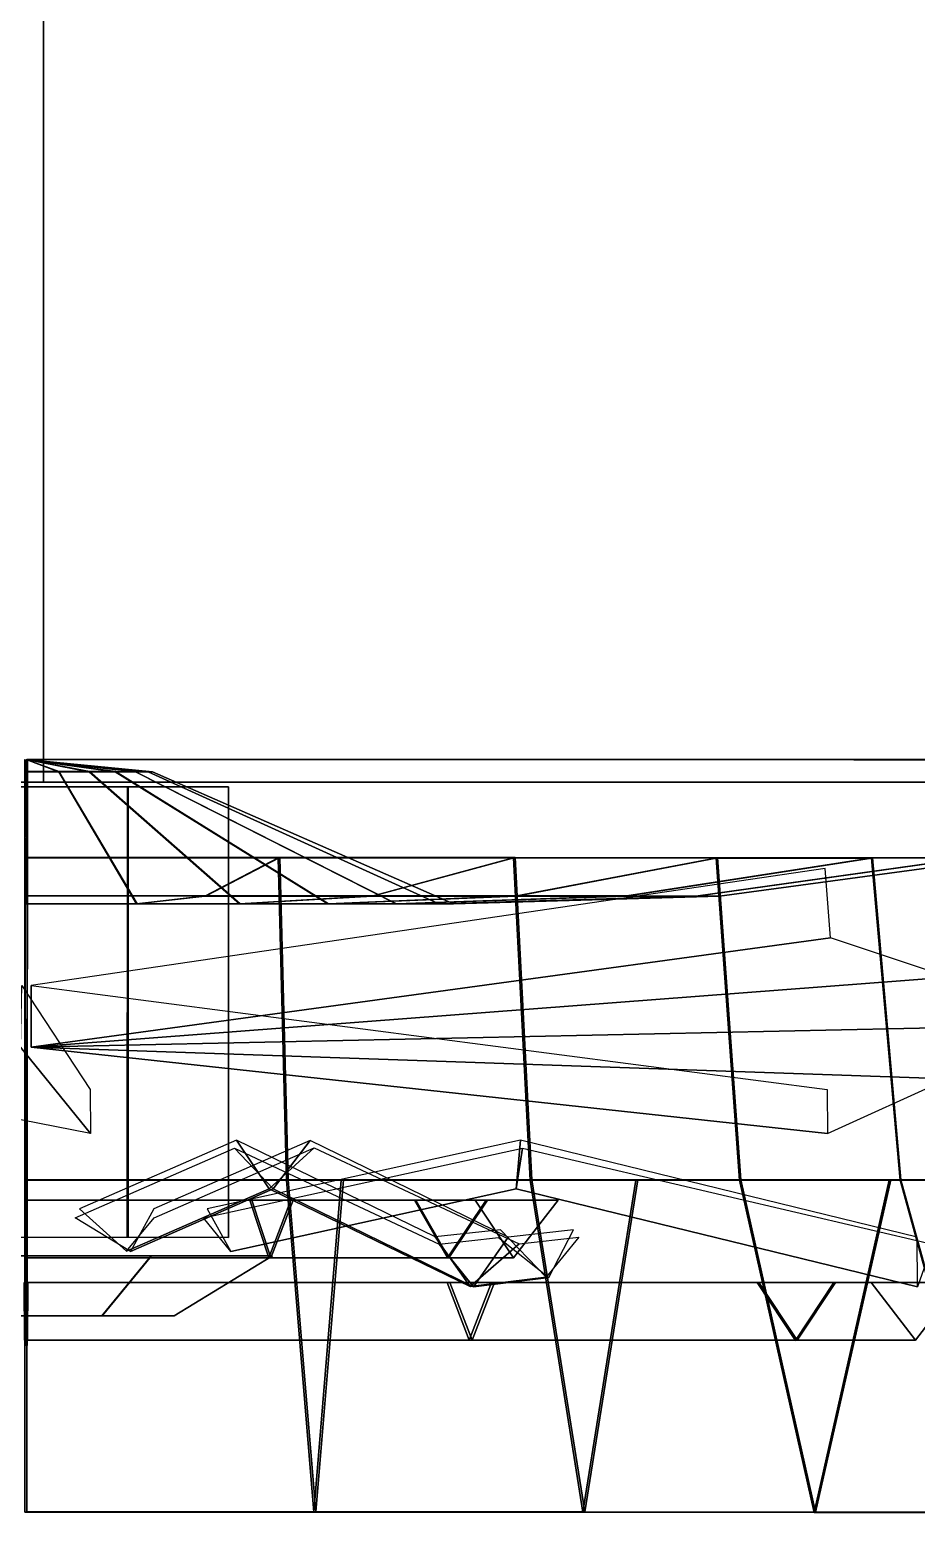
# Model space of a CAD drawing. Extents: x -9.3 to 15.5, y -7 to 5.4.
# Drawn here: x 6.05 to 6.3312, y -5.3829 to -4.9124 of the extents above; entities that cross this region are included whole.
import ezdxf

# ---------------------------------------------------------------- set-up
doc = ezdxf.new("R2010")
doc.units = 0

msp = doc.modelspace()

# ---------------------------------------------------------------- linework, layer by layer
for points in [[(6.05435, -4.62296, 5.95858), (5.40877, -4.62296, 5.95858), (5.40877, -5.15123, 5.95858), (6.05435, -5.15123, 5.95858)], [(6.05435, -4.62296, 3.56942), (6.05435, -5.15123, 3.56942), (5.40877, -5.15123, 3.56942), (5.40877, -4.62296, 3.56942)], [(6.05435, -4.62296, 5.95858), (6.05435, -5.15123, 5.95858), (6.69993, -5.15123, 5.95858), (6.69993, -4.62296, 5.95858)], [(6.05435, -4.62296, 3.56942), (6.69993, -4.62296, 3.56942), (6.69993, -5.15123, 3.56942), (6.05435, -5.15123, 3.56942)], [(6.57429, -5.1442, 4.8535), (6.4926, -5.27758, 4.93069), (6.04847, -5.27747, 4.9311), (6.04843, -5.14407, 4.85398)], [(6.57429, -5.1442, 3.80571), (6.4926, -5.27758, 3.88291), (6.04847, -5.27747, 3.88332), (6.04843, -5.14407, 3.8062)], [(6.05921, -5.14789, 5.31137), (6.04889, -5.14398, 5.35004), (6.04885, -5.14789, 5.31001)], [(6.05921, -5.14789, 4.26358), (6.04889, -5.14398, 4.30226), (6.04885, -5.14789, 4.26223)], [(6.08755, -5.14789, 5.33965), (6.04889, -5.14398, 5.35004), (6.08354, -5.14789, 5.33)], [(6.07722, -5.14788, 5.37833), (6.04889, -5.14398, 5.35004), (6.08358, -5.14789, 5.37003)], [(6.07722, -5.14788, 5.37833), (6.06894, -5.14788, 5.3847), (6.04889, -5.14398, 5.35004)], [(6.06894, -5.14788, 5.3847), (6.05929, -5.14788, 5.3887), (6.04889, -5.14398, 5.35004)], [(6.05929, -5.14788, 5.3887), (6.04893, -5.14787, 5.39008), (6.04889, -5.14398, 5.35004)], [(6.08757, -5.14789, 5.36037), (6.04889, -5.14398, 5.35004), (6.08892, -5.14789, 5.35001)], [(6.07717, -5.14789, 5.32171), (6.04889, -5.14398, 5.35004), (6.06887, -5.14789, 5.31536)], [(6.04889, -5.14398, 5.35004), (6.07717, -5.14789, 5.32171), (6.08354, -5.14789, 5.33)], [(6.04889, -5.14398, 5.35004), (6.08757, -5.14789, 5.36037), (6.08358, -5.14789, 5.37003)], [(6.04889, -5.14398, 5.35004), (6.08755, -5.14789, 5.33965), (6.08892, -5.14789, 5.35001)], [(6.04889, -5.14398, 5.35004), (6.05921, -5.14789, 5.31137), (6.06887, -5.14789, 5.31536)], [(6.08755, -5.14789, 4.29186), (6.04889, -5.14398, 4.30226), (6.08354, -5.14789, 4.28221)], [(6.07722, -5.14788, 4.33054), (6.04889, -5.14398, 4.30226), (6.08358, -5.14789, 4.32224)], [(6.07722, -5.14788, 4.33054), (6.06894, -5.14788, 4.33691), (6.04889, -5.14398, 4.30226)], [(6.06894, -5.14788, 4.33691), (6.05929, -5.14788, 4.34092), (6.04889, -5.14398, 4.30226)], [(6.05929, -5.14788, 4.34092), (6.04893, -5.14787, 4.34229), (6.04889, -5.14398, 4.30226)], [(6.08757, -5.14789, 4.31258), (6.04889, -5.14398, 4.30226), (6.08892, -5.14789, 4.30222)], [(6.07717, -5.14789, 4.27392), (6.04889, -5.14398, 4.30226), (6.06887, -5.14789, 4.26757)], [(6.04889, -5.14398, 4.30226), (6.07717, -5.14789, 4.27392), (6.08354, -5.14789, 4.28221)], [(6.04889, -5.14398, 4.30226), (6.08757, -5.14789, 4.31258), (6.08358, -5.14789, 4.32224)], [(6.04889, -5.14398, 4.30226), (6.08755, -5.14789, 4.29186), (6.08892, -5.14789, 4.30222)], [(6.04889, -5.14398, 4.30226), (6.05921, -5.14789, 4.26358), (6.06887, -5.14789, 4.26757)], [(6.57521, -5.14403, 5.84562), (6.04935, -5.14389, 5.8461), (6.04924, -5.27732, 5.76903), (6.49338, -5.27743, 5.76862)], [(6.57521, -5.14403, 4.79783), (6.04935, -5.14389, 4.79832), (6.04924, -5.27732, 4.72124), (6.49338, -5.27743, 4.72083)], [(6.05435, -5.15123, 4.764), (6.05435, -5.15123, 5.95858), (5.40877, -5.15123, 5.95858), (5.40877, -5.15123, 4.764)], [(6.05435, -5.15123, 4.764), (5.40877, -5.15123, 4.764), (5.40877, -5.15123, 3.56942), (6.05435, -5.15123, 3.56942)], [(6.08384, -5.18986, 5.2191), (6.05921, -5.14789, 5.31137), (6.04885, -5.14789, 5.31001), (6.04875, -5.18985, 5.21451)], [(6.08384, -5.18986, 4.17131), (6.05921, -5.14789, 4.26358), (6.04885, -5.14789, 4.26223), (6.04875, -5.18985, 4.16672)], [(6.08408, -5.18981, 5.48094), (6.049, -5.18981, 5.48559), (6.04893, -5.14787, 5.39008), (6.05929, -5.14788, 5.3887)], [(6.08408, -5.18982, 4.43316), (6.049, -5.18981, 4.43781), (6.04893, -5.14787, 4.34229), (6.05929, -5.14788, 4.34092)], [(6.05435, -5.15123, 4.764), (6.69993, -5.15123, 4.764), (6.69993, -5.15123, 5.95858), (6.05435, -5.15123, 5.95858)], [(6.05435, -5.15123, 4.764), (6.05435, -5.15123, 3.56942), (6.69993, -5.15123, 3.56942), (6.69993, -5.15123, 4.764)], [(6.05921, -5.14789, 5.31137), (6.08384, -5.18986, 5.2191), (6.11654, -5.18987, 5.23261), (6.06887, -5.14789, 5.31536)], [(6.05921, -5.14789, 4.26358), (6.08384, -5.18986, 4.17131), (6.11654, -5.18987, 4.18482), (6.06887, -5.14789, 4.26757)], [(6.11676, -5.18983, 5.46737), (6.08408, -5.18981, 5.48094), (6.05929, -5.14788, 5.3887), (6.06894, -5.14788, 5.3847)], [(6.11676, -5.18983, 4.41958), (6.08408, -5.18982, 4.43316), (6.05929, -5.14788, 4.34092), (6.06894, -5.14788, 4.33691)], [(6.14463, -5.18987, 5.25412), (6.07717, -5.14789, 5.32171), (6.06887, -5.14789, 5.31536), (6.11654, -5.18987, 5.23261)], [(6.14463, -5.18987, 4.20633), (6.07717, -5.14789, 4.27392), (6.06887, -5.14789, 4.26757), (6.11654, -5.18987, 4.18482)], [(6.14481, -5.18984, 5.44581), (6.11676, -5.18983, 5.46737), (6.06894, -5.14788, 5.3847), (6.07722, -5.14788, 5.37833)], [(6.14481, -5.18984, 4.39802), (6.11676, -5.18983, 4.41958), (6.06894, -5.14788, 4.33691), (6.07722, -5.14788, 4.33054)], [(6.07717, -5.14789, 5.32171), (6.14463, -5.18987, 5.25412), (6.1662, -5.18987, 5.28217), (6.08354, -5.14789, 5.33)], [(6.07717, -5.14789, 4.27392), (6.14463, -5.18987, 4.20633), (6.1662, -5.18987, 4.23439), (6.08354, -5.14789, 4.28221)], [(6.14481, -5.18984, 5.44581), (6.07722, -5.14788, 5.37833), (6.08358, -5.14789, 5.37003), (6.16632, -5.18985, 5.41771)], [(6.14481, -5.18984, 4.39802), (6.07722, -5.14788, 4.33054), (6.08358, -5.14789, 4.32224), (6.16632, -5.18985, 4.36993)], [(6.17977, -5.18987, 5.31485), (6.08755, -5.14789, 5.33965), (6.08354, -5.14789, 5.33), (6.1662, -5.18987, 5.28217)], [(6.17977, -5.18987, 4.26706), (6.08755, -5.14789, 4.29186), (6.08354, -5.14789, 4.28221), (6.1662, -5.18987, 4.23439)], [(6.08757, -5.14789, 5.36037), (6.17983, -5.18986, 5.38501), (6.16632, -5.18985, 5.41771), (6.08358, -5.14789, 5.37003)], [(6.08757, -5.14789, 4.31258), (6.17983, -5.18986, 4.33722), (6.16632, -5.18985, 4.36993), (6.08358, -5.14789, 4.32224)], [(6.08755, -5.14789, 5.33965), (6.17977, -5.18987, 5.31485), (6.18442, -5.18986, 5.34993), (6.08892, -5.14789, 5.35001)], [(6.08755, -5.14789, 4.29186), (6.17977, -5.18987, 4.26706), (6.18442, -5.18986, 4.30214), (6.08892, -5.14789, 4.30222)], [(6.17983, -5.18986, 5.38501), (6.08757, -5.14789, 5.36037), (6.08892, -5.14789, 5.35001), (6.18442, -5.18986, 5.34993)], [(6.17983, -5.18986, 4.33722), (6.08757, -5.14789, 4.31258), (6.08892, -5.14789, 4.30222), (6.18442, -5.18986, 4.30214)], [(6.08099, -5.15271, 5.2942), (6.08095, -5.29565, 5.29422), (6.01706, -5.29563, 5.29436), (6.01709, -5.1527, 5.29434)], [(6.08099, -5.15271, 4.24641), (6.08095, -5.29565, 4.24643), (6.01706, -5.29563, 4.24658), (6.01709, -5.1527, 4.24655)], [(6.01734, -5.15268, 5.405), (6.0173, -5.29561, 5.40503), (6.0812, -5.29563, 5.40489), (6.08123, -5.15269, 5.40486)], [(6.01734, -5.15268, 4.35722), (6.0173, -5.29562, 4.35724), (6.0812, -5.29563, 4.3571), (6.08123, -5.15269, 4.35707)], [(6.11306, -5.15271, 5.34946), (6.11302, -5.29565, 5.34948), (6.08095, -5.29565, 5.29422), (6.08099, -5.15271, 5.2942)], [(6.11306, -5.15271, 4.30167), (6.11302, -5.29565, 4.3017), (6.08095, -5.29565, 4.24643), (6.08099, -5.15271, 4.24641)], [(6.08123, -5.15269, 5.40486), (6.0812, -5.29563, 5.40489), (6.11302, -5.29565, 5.34948), (6.11306, -5.15271, 5.34946)], [(6.08123, -5.15269, 4.35707), (6.0812, -5.29563, 4.3571), (6.11302, -5.29565, 4.3017), (6.11306, -5.15271, 4.30167)], [(6.0486, -5.17524, 5.04029), (6.04856, -5.27745, 5.02981), (6.13146, -5.27747, 5.04064), (6.12878, -5.17526, 5.05077)], [(6.0486, -5.17524, 3.9925), (6.04856, -5.27745, 3.98202), (6.13146, -5.27747, 3.99286), (6.12878, -5.17526, 4.00298)], [(6.12878, -5.17526, 5.05077), (6.10561, -5.18735, 5.13755), (6.04868, -5.18733, 5.13011), (6.0486, -5.17524, 5.04029)], [(6.12878, -5.17526, 4.00298), (6.10561, -5.18735, 4.08976), (6.04868, -5.18733, 4.08232), (6.0486, -5.17524, 3.9925)], [(6.12933, -5.17515, 5.64918), (6.04917, -5.17513, 5.65981), (6.04908, -5.18726, 5.57), (6.106, -5.18727, 5.56245)], [(6.12933, -5.17515, 4.60139), (6.04917, -5.17513, 4.61202), (6.04908, -5.18726, 4.52221), (6.106, -5.18727, 4.51466)], [(6.13203, -5.27736, 5.65934), (6.04915, -5.27734, 5.67033), (6.04917, -5.17513, 5.65981), (6.12933, -5.17515, 5.64918)], [(6.13203, -5.27736, 4.61155), (6.04915, -5.27734, 4.62254), (6.04917, -5.17513, 4.61202), (6.12933, -5.17515, 4.60139)], [(6.10561, -5.18735, 5.13755), (6.12878, -5.17526, 5.05077), (6.20351, -5.17527, 5.08165), (6.15868, -5.18736, 5.15947)], [(6.10561, -5.18735, 4.08976), (6.12878, -5.17526, 4.00298), (6.20351, -5.17527, 4.03386), (6.15868, -5.18736, 4.11169)], [(6.20401, -5.17517, 5.61817), (6.12933, -5.17515, 5.64918), (6.106, -5.18727, 5.56245), (6.15903, -5.18729, 5.54043)], [(6.20401, -5.17517, 4.57038), (6.12933, -5.17515, 4.60139), (6.106, -5.18727, 4.51466), (6.15903, -5.18729, 4.49264)], [(6.20873, -5.27748, 5.07256), (6.20351, -5.17527, 5.08165), (6.12878, -5.17526, 5.05077), (6.13146, -5.27747, 5.04064)], [(6.20873, -5.27748, 4.02478), (6.20351, -5.17527, 4.03386), (6.12878, -5.17526, 4.00298), (6.13146, -5.27747, 3.99286)], [(6.20924, -5.27738, 5.62727), (6.13203, -5.27736, 5.65934), (6.12933, -5.17515, 5.64918), (6.20401, -5.17517, 5.61817)], [(6.20924, -5.27738, 4.57949), (6.13203, -5.27736, 4.61155), (6.12933, -5.17515, 4.60139), (6.20401, -5.17517, 4.57038)], [(6.26771, -5.17528, 5.13081), (6.20426, -5.18736, 5.19438), (6.15868, -5.18736, 5.15947), (6.20351, -5.17527, 5.08165)], [(6.26771, -5.17528, 4.08303), (6.20426, -5.18736, 4.1466), (6.15868, -5.18736, 4.11169), (6.20351, -5.17527, 4.03386)], [(6.26812, -5.1752, 5.56888), (6.20401, -5.17517, 5.61817), (6.15903, -5.18729, 5.54043), (6.20455, -5.18731, 5.50543)], [(6.26812, -5.1752, 4.52109), (6.20401, -5.17517, 4.57038), (6.15903, -5.18729, 4.49264), (6.20455, -5.18731, 4.45764)], [(6.20351, -5.17527, 5.08165), (6.20873, -5.27748, 5.07256), (6.27511, -5.27749, 5.1234), (6.26771, -5.17528, 5.13081)], [(6.20351, -5.17527, 4.03386), (6.20873, -5.27748, 4.02478), (6.27511, -5.27749, 4.07561), (6.26771, -5.17528, 4.08303)], [(6.20924, -5.27738, 5.62727), (6.20401, -5.17517, 5.61817), (6.26812, -5.1752, 5.56888), (6.27553, -5.27741, 5.57632)], [(6.20924, -5.27738, 4.57949), (6.20401, -5.17517, 4.57038), (6.26812, -5.1752, 4.52109), (6.27553, -5.27741, 4.52853)], [(6.26812, -5.1752, 5.56888), (6.20455, -5.18731, 5.50543), (6.23946, -5.18732, 5.45985), (6.31729, -5.17522, 5.50468)], [(6.26812, -5.1752, 4.52109), (6.20455, -5.18731, 4.45764), (6.23946, -5.18732, 4.41206), (6.31729, -5.17522, 4.45689)], [(6.26138, -5.18734, 5.40678), (6.34816, -5.17524, 5.42994), (6.31729, -5.17522, 5.50468), (6.23946, -5.18732, 5.45985)], [(6.26138, -5.18734, 4.35899), (6.34816, -5.17524, 4.38216), (6.31729, -5.17522, 4.45689), (6.23946, -5.18732, 4.41206)], [(6.26128, -5.18736, 5.29293), (6.34801, -5.17527, 5.2696), (6.35864, -5.17526, 5.34976), (6.26882, -5.18735, 5.34985)], [(6.26128, -5.18736, 4.24514), (6.34801, -5.17527, 4.22181), (6.35864, -5.17526, 4.30198), (6.26882, -5.18735, 4.30206)], [(6.34816, -5.17524, 5.42994), (6.26138, -5.18734, 5.40678), (6.26882, -5.18735, 5.34985), (6.35864, -5.17526, 5.34976)], [(6.34816, -5.17524, 4.38216), (6.26138, -5.18734, 4.35899), (6.26882, -5.18735, 4.30206), (6.35864, -5.17526, 4.30198)], [(6.31729, -5.17522, 5.50468), (6.32636, -5.27743, 5.50994), (6.27553, -5.27741, 5.57632), (6.26812, -5.1752, 5.56888)], [(6.31729, -5.17522, 4.45689), (6.32636, -5.27743, 4.46215), (6.27553, -5.27741, 4.52853), (6.26812, -5.1752, 4.52109)], [(6.32636, -5.27743, 5.50994), (6.31729, -5.17522, 5.50468), (6.34816, -5.17524, 5.42994), (6.35828, -5.27746, 5.43267)], [(6.32636, -5.27743, 4.46215), (6.31729, -5.17522, 4.45689), (6.34816, -5.17524, 4.38216), (6.35828, -5.27746, 4.38488)], [(6.05052, -5.23535, 5.3521), (6.30396, -5.20061, 5.49888), (6.30235, -5.17865, 5.49752), (6.05048, -5.21571, 5.35168)], [(6.05052, -5.23535, 4.30431), (6.30396, -5.20061, 4.45109), (6.30235, -5.17865, 4.44973), (6.05048, -5.21571, 4.3039)], [(6.20426, -5.18736, 5.19438), (6.26771, -5.17528, 5.13081), (6.317, -5.17528, 5.19492), (6.23925, -5.18736, 5.2399)], [(6.20426, -5.18736, 4.1466), (6.26771, -5.17528, 4.08303), (6.317, -5.17528, 4.14713), (6.23925, -5.18736, 4.19212)], [(6.34801, -5.17527, 5.2696), (6.26128, -5.18736, 5.29293), (6.23925, -5.18736, 5.2399), (6.317, -5.17528, 5.19492)], [(6.34801, -5.17527, 4.22181), (6.26128, -5.18736, 4.24514), (6.23925, -5.18736, 4.19212), (6.317, -5.17528, 4.14713)], [(6.32606, -5.27749, 5.18968), (6.317, -5.17528, 5.19492), (6.26771, -5.17528, 5.13081), (6.27511, -5.27749, 5.1234)], [(6.32606, -5.27749, 4.14189), (6.317, -5.17528, 4.14713), (6.26771, -5.17528, 4.08303), (6.27511, -5.27749, 4.07561)], [(6.317, -5.17528, 5.19492), (6.32606, -5.27749, 5.18968), (6.35813, -5.27749, 5.26689), (6.34801, -5.17527, 5.2696)], [(6.317, -5.17528, 4.14713), (6.32606, -5.27749, 4.14189), (6.35813, -5.27749, 4.2191), (6.34801, -5.17527, 4.22181)], [(6.10561, -5.18735, 5.13755), (6.08384, -5.18986, 5.2191), (6.04875, -5.18985, 5.21451), (6.04868, -5.18733, 5.13011)], [(6.10561, -5.18735, 4.08976), (6.08384, -5.18986, 4.17131), (6.04875, -5.18985, 4.16672), (6.04868, -5.18733, 4.08232)], [(6.106, -5.18727, 5.56245), (6.04908, -5.18726, 5.57), (6.049, -5.18981, 5.48559), (6.08408, -5.18981, 5.48094)], [(6.106, -5.18727, 4.51466), (6.04908, -5.18726, 4.52221), (6.049, -5.18981, 4.43781), (6.08408, -5.18982, 4.43316)], [(6.08384, -5.18986, 5.2191), (6.10561, -5.18735, 5.13755), (6.15868, -5.18736, 5.15947), (6.11654, -5.18987, 5.23261)], [(6.08384, -5.18986, 4.17131), (6.10561, -5.18735, 4.08976), (6.15868, -5.18736, 4.11169), (6.11654, -5.18987, 4.18482)], [(6.15903, -5.18729, 5.54043), (6.106, -5.18727, 5.56245), (6.08408, -5.18981, 5.48094), (6.11676, -5.18983, 5.46737)], [(6.15903, -5.18729, 4.49264), (6.106, -5.18727, 4.51466), (6.08408, -5.18982, 4.43316), (6.11676, -5.18983, 4.41958)], [(6.20426, -5.18736, 5.19438), (6.14463, -5.18987, 5.25412), (6.11654, -5.18987, 5.23261), (6.15868, -5.18736, 5.15947)], [(6.20426, -5.18736, 4.1466), (6.14463, -5.18987, 4.20633), (6.11654, -5.18987, 4.18482), (6.15868, -5.18736, 4.11169)], [(6.20455, -5.18731, 5.50543), (6.15903, -5.18729, 5.54043), (6.11676, -5.18983, 5.46737), (6.14481, -5.18984, 5.44581)], [(6.20455, -5.18731, 4.45764), (6.15903, -5.18729, 4.49264), (6.11676, -5.18983, 4.41958), (6.14481, -5.18984, 4.39802)], [(6.14463, -5.18987, 5.25412), (6.20426, -5.18736, 5.19438), (6.23925, -5.18736, 5.2399), (6.1662, -5.18987, 5.28217)], [(6.14463, -5.18987, 4.20633), (6.20426, -5.18736, 4.1466), (6.23925, -5.18736, 4.19212), (6.1662, -5.18987, 4.23439)], [(6.20455, -5.18731, 5.50543), (6.14481, -5.18984, 5.44581), (6.16632, -5.18985, 5.41771), (6.23946, -5.18732, 5.45985)], [(6.20455, -5.18731, 4.45764), (6.14481, -5.18984, 4.39802), (6.16632, -5.18985, 4.36993), (6.23946, -5.18732, 4.41206)], [(6.26128, -5.18736, 5.29293), (6.17977, -5.18987, 5.31485), (6.1662, -5.18987, 5.28217), (6.23925, -5.18736, 5.2399)], [(6.26128, -5.18736, 4.24514), (6.17977, -5.18987, 4.26706), (6.1662, -5.18987, 4.23439), (6.23925, -5.18736, 4.19212)], [(6.17983, -5.18986, 5.38501), (6.26138, -5.18734, 5.40678), (6.23946, -5.18732, 5.45985), (6.16632, -5.18985, 5.41771)], [(6.17983, -5.18986, 4.33722), (6.26138, -5.18734, 4.35899), (6.23946, -5.18732, 4.41206), (6.16632, -5.18985, 4.36993)], [(6.17977, -5.18987, 5.31485), (6.26128, -5.18736, 5.29293), (6.26882, -5.18735, 5.34985), (6.18442, -5.18986, 5.34993)], [(6.17977, -5.18987, 4.26706), (6.26128, -5.18736, 4.24514), (6.26882, -5.18735, 4.30206), (6.18442, -5.18986, 4.30214)], [(6.26138, -5.18734, 5.40678), (6.17983, -5.18986, 5.38501), (6.18442, -5.18986, 5.34993), (6.26882, -5.18735, 5.34985)], [(6.26138, -5.18734, 4.35899), (6.17983, -5.18986, 4.33722), (6.18442, -5.18986, 4.30214), (6.26882, -5.18735, 4.30206)], [(6.30396, -5.20061, 5.49888), (6.05052, -5.23535, 5.3521), (6.34144, -5.21305, 5.42044)], [(6.30396, -5.20061, 4.45109), (6.05052, -5.23535, 4.30431), (6.34144, -5.21305, 4.37265)], [(6.0693, -5.2627, 5.65618), (6.04714, -5.23535, 5.35174), (6.04752, -5.21571, 5.35192), (6.06924, -5.24876, 5.65598)], [(6.0693, -5.2627, 4.60839), (6.04714, -5.23535, 4.30395), (6.04752, -5.21571, 4.30413), (6.06924, -5.24876, 4.6082)], [(6.30309, -5.2627, 5.18069), (6.05052, -5.23535, 5.3521), (6.05048, -5.21571, 5.35168), (6.30295, -5.24876, 5.18084)], [(6.30309, -5.2627, 4.1329), (6.05052, -5.23535, 4.30431), (6.05048, -5.21571, 4.3039), (6.30295, -5.24876, 4.13306)], [(6.05052, -5.23535, 5.3521), (6.34705, -5.22891, 5.34125), (6.34144, -5.21305, 5.42044)], [(6.05052, -5.23535, 4.30431), (6.34705, -5.22892, 4.29346), (6.34144, -5.21305, 4.37265)], [(6.34705, -5.22891, 5.34125), (6.05052, -5.23535, 5.3521), (6.34127, -5.24535, 5.26088)], [(6.34705, -5.22892, 4.29346), (6.05052, -5.23535, 4.30431), (6.34127, -5.24535, 4.21309)], [(6.04714, -5.23535, 5.35174), (6.0693, -5.2627, 5.65618), (5.98077, -5.24535, 5.64915)], [(6.04714, -5.23535, 4.30395), (6.0693, -5.2627, 4.60839), (5.98077, -5.24535, 4.60136)], [(6.05052, -5.23535, 5.3521), (6.30309, -5.2627, 5.18069), (6.34127, -5.24535, 5.26088)], [(6.05052, -5.23535, 4.30431), (6.30309, -5.2627, 4.1329), (6.34127, -5.24535, 4.21309)], [(6.06449, -5.2895, 5.29505), (6.115, -5.26733, 5.20739), (6.12722, -5.28025, 5.2167), (6.08203, -5.30009, 5.29514)], [(6.06449, -5.2895, 4.24726), (6.115, -5.26733, 4.1596), (6.12722, -5.28025, 4.16892), (6.08203, -5.30009, 4.24736)], [(6.08068, -5.30007, 5.40758), (6.12601, -5.28021, 5.48593), (6.11561, -5.26481, 5.49348), (6.06586, -5.28661, 5.40751)], [(6.08068, -5.30007, 4.3598), (6.12601, -5.28021, 4.43814), (6.11561, -5.26481, 4.44569), (6.06586, -5.28661, 4.35972)], [(6.08953, -5.28949, 5.39243), (6.1402, -5.26729, 5.48), (6.12601, -5.28021, 5.48593), (6.08068, -5.30007, 5.40758)], [(6.08953, -5.28949, 4.34465), (6.1402, -5.26729, 4.43221), (6.12601, -5.28021, 4.43814), (6.08068, -5.30007, 4.3598)], [(6.08203, -5.30009, 5.29514), (6.12722, -5.28025, 5.2167), (6.13897, -5.26487, 5.22194), (6.08938, -5.28663, 5.30801)], [(6.08203, -5.30009, 4.24736), (6.12722, -5.28025, 4.16892), (6.13897, -5.26487, 4.17416), (6.08938, -5.28663, 4.26023)], [(6.10512, -5.28951, 5.33651), (6.2063, -5.26733, 5.33642), (6.20434, -5.28025, 5.35167), (6.11381, -5.30009, 5.35175)], [(6.10512, -5.28951, 4.28873), (6.2063, -5.26733, 4.28863), (6.20434, -5.28025, 4.30388), (6.11381, -5.30009, 4.30397)], [(6.11381, -5.30009, 5.35175), (6.20434, -5.28025, 5.35167), (6.20567, -5.26486, 5.36446), (6.10634, -5.28662, 5.36455)], [(6.11381, -5.30009, 4.30397), (6.20434, -5.28025, 4.30388), (6.20567, -5.26486, 4.31667), (6.10634, -5.28662, 4.31676)], [(6.115, -5.26733, 5.20739), (6.1799, -5.29781, 5.09472), (6.19073, -5.31136, 5.10645), (6.12722, -5.28025, 5.2167)], [(6.115, -5.26733, 4.1596), (6.1799, -5.29781, 4.04693), (6.19073, -5.31136, 4.05867), (6.12722, -5.28025, 4.16892)], [(6.12601, -5.28021, 5.48593), (6.18973, -5.31127, 5.59607), (6.17862, -5.29548, 5.60241), (6.11561, -5.26481, 5.49348)], [(6.12601, -5.28021, 4.43814), (6.18973, -5.31127, 4.54829), (6.17862, -5.29548, 4.55462), (6.11561, -5.26481, 4.44569)], [(6.1402, -5.26729, 5.48), (6.20531, -5.29772, 5.59255), (6.18973, -5.31127, 5.59607), (6.12601, -5.28021, 5.48593)], [(6.1402, -5.26729, 4.43221), (6.20531, -5.29772, 4.54477), (6.18973, -5.31127, 4.54829), (6.12601, -5.28021, 4.43814)], [(6.12722, -5.28025, 5.2167), (6.19073, -5.31136, 5.10645), (6.20178, -5.29557, 5.11291), (6.13897, -5.26487, 5.22194)], [(6.12722, -5.28025, 4.16892), (6.19073, -5.31136, 4.05867), (6.20178, -5.29557, 4.06512), (6.13897, -5.26487, 4.17416)], [(6.20434, -5.28025, 5.35167), (6.33157, -5.31135, 5.35155), (6.33151, -5.29556, 5.36434), (6.20567, -5.26486, 5.36446)], [(6.20434, -5.28025, 4.30388), (6.33157, -5.31135, 4.30377), (6.33151, -5.29556, 4.31656), (6.20567, -5.26486, 4.31667)], [(6.2063, -5.26733, 5.33642), (6.33632, -5.2978, 5.3363), (6.33157, -5.31135, 5.35155), (6.20434, -5.28025, 5.35167)], [(6.2063, -5.26733, 4.28863), (6.33632, -5.2978, 4.28851), (6.33157, -5.31135, 4.30377), (6.20434, -5.28025, 4.30388)], [(6.0485, -5.27746, 4.96257), (6.04847, -5.27747, 4.9311), (6.1488, -5.27749, 4.97568)], [(6.0485, -5.27746, 3.91478), (6.04847, -5.27747, 3.88332), (6.1488, -5.27749, 3.92789)], [(6.04847, -5.27747, 4.9311), (6.4926, -5.27758, 4.93069), (6.1488, -5.27749, 4.97568)], [(6.04847, -5.27747, 3.88332), (6.4926, -5.27758, 3.88291), (6.1488, -5.27749, 3.92789)], [(6.04856, -5.27745, 5.02981), (6.0485, -5.38287, 4.99621), (6.1401, -5.38289, 5.00818), (6.13146, -5.27747, 5.04064)], [(6.04856, -5.27745, 3.98202), (6.0485, -5.38287, 3.94842), (6.1401, -5.38289, 3.96039), (6.13146, -5.27747, 3.99286)], [(6.1401, -5.38289, 5.00818), (6.0485, -5.38287, 4.99621), (6.0485, -5.27746, 4.96257), (6.1488, -5.27749, 4.97568)], [(6.1401, -5.38289, 3.96039), (6.0485, -5.38287, 3.94842), (6.0485, -5.27746, 3.91478), (6.1488, -5.27749, 3.92789)], [(6.14074, -5.38277, 5.69182), (6.04916, -5.38274, 5.70397), (6.04915, -5.27734, 5.67033), (6.13203, -5.27736, 5.65934)], [(6.14074, -5.38277, 4.64404), (6.04916, -5.38274, 4.65618), (6.04915, -5.27734, 4.62254), (6.13203, -5.27736, 4.61155)], [(6.1495, -5.27735, 5.72427), (6.04922, -5.27732, 5.73757), (6.04916, -5.38274, 5.70397), (6.14074, -5.38277, 5.69182)], [(6.1495, -5.27735, 4.67648), (6.04922, -5.27732, 4.68978), (6.04916, -5.38274, 4.65618), (6.14074, -5.38277, 4.64404)], [(6.04924, -5.27732, 5.76903), (6.04922, -5.27732, 5.73757), (6.1495, -5.27735, 5.72427)], [(6.04924, -5.27732, 4.72124), (6.04922, -5.27732, 4.68978), (6.1495, -5.27735, 4.67648)], [(6.49338, -5.27743, 5.76862), (6.04924, -5.27732, 5.76903), (6.1495, -5.27735, 5.72427)], [(6.49338, -5.27743, 4.72083), (6.04924, -5.27732, 4.72124), (6.1495, -5.27735, 4.67648)], [(6.22549, -5.3829, 5.04345), (6.20873, -5.27748, 5.07256), (6.13146, -5.27747, 5.04064), (6.1401, -5.38289, 5.00818)], [(6.22549, -5.3829, 3.99567), (6.20873, -5.27748, 4.02478), (6.13146, -5.27747, 3.99286), (6.1401, -5.38289, 3.96039)], [(6.14074, -5.38277, 5.69182), (6.13203, -5.27736, 5.65934), (6.20924, -5.27738, 5.62727), (6.22606, -5.38279, 5.65639)], [(6.14074, -5.38277, 4.64404), (6.13203, -5.27736, 4.61155), (6.20924, -5.27738, 4.57949), (6.22606, -5.38279, 4.60861)], [(6.2423, -5.2775, 5.0143), (6.22549, -5.3829, 5.04345), (6.1401, -5.38289, 5.00818), (6.1488, -5.27749, 4.97568)], [(6.2423, -5.2775, 3.96652), (6.22549, -5.3829, 3.99567), (6.1401, -5.38289, 3.96039), (6.1488, -5.27749, 3.92789)], [(6.1495, -5.27735, 5.72427), (6.14074, -5.38277, 5.69182), (6.22606, -5.38279, 5.65639), (6.24292, -5.27738, 5.68547)], [(6.1495, -5.27735, 4.67648), (6.14074, -5.38277, 4.64404), (6.22606, -5.38279, 4.60861), (6.24292, -5.27738, 4.63769)], [(6.4926, -5.27758, 4.93069), (6.2423, -5.2775, 5.0143), (6.1488, -5.27749, 4.97568)], [(6.4926, -5.27758, 3.88291), (6.2423, -5.2775, 3.96652), (6.1488, -5.27749, 3.92789)], [(6.24292, -5.27738, 5.68547), (6.49338, -5.27743, 5.76862), (6.1495, -5.27735, 5.72427)], [(6.24292, -5.27738, 4.63769), (6.49338, -5.27743, 4.72083), (6.1495, -5.27735, 4.67648)], [(6.20873, -5.27748, 5.07256), (6.22549, -5.3829, 5.04345), (6.29883, -5.38291, 5.09962), (6.27511, -5.27749, 5.1234)], [(6.20873, -5.27748, 4.02478), (6.22549, -5.3829, 3.99567), (6.29883, -5.38291, 4.05184), (6.27511, -5.27749, 4.07561)], [(6.22606, -5.38279, 5.65639), (6.20924, -5.27738, 5.62727), (6.27553, -5.27741, 5.57632), (6.29929, -5.38282, 5.60009)], [(6.22606, -5.38279, 4.60861), (6.20924, -5.27738, 4.57949), (6.27553, -5.27741, 4.52853), (6.29929, -5.38282, 4.5523)], [(6.29883, -5.38291, 5.09962), (6.22549, -5.3829, 5.04345), (6.2423, -5.2775, 5.0143), (6.32261, -5.27751, 5.07581)], [(6.29883, -5.38291, 4.05184), (6.22549, -5.3829, 3.99567), (6.2423, -5.2775, 3.96652), (6.32261, -5.27751, 4.02802)], [(6.24292, -5.27738, 5.68547), (6.22606, -5.38279, 5.65639), (6.29929, -5.38282, 5.60009), (6.32312, -5.27741, 5.62382)], [(6.24292, -5.27738, 4.63769), (6.22606, -5.38279, 4.60861), (6.29929, -5.38282, 4.5523), (6.32312, -5.27741, 4.57603)], [(6.2423, -5.2775, 5.0143), (6.4926, -5.27758, 4.93069), (6.32261, -5.27751, 5.07581)], [(6.2423, -5.2775, 3.96652), (6.4926, -5.27758, 3.88291), (6.32261, -5.27751, 4.02802)], [(6.49338, -5.27743, 5.76862), (6.24292, -5.27738, 5.68547), (6.32312, -5.27741, 5.62382)], [(6.49338, -5.27743, 4.72083), (6.24292, -5.27738, 4.63769), (6.32312, -5.27741, 4.57603)], [(6.35514, -5.38291, 5.17286), (6.32606, -5.27749, 5.18968), (6.27511, -5.27749, 5.1234), (6.29883, -5.38291, 5.09962)], [(6.35514, -5.38291, 4.12508), (6.32606, -5.27749, 4.14189), (6.27511, -5.27749, 4.07561), (6.29883, -5.38291, 4.05184)], [(6.32636, -5.27743, 5.50994), (6.35546, -5.38285, 5.52674), (6.29929, -5.38282, 5.60009), (6.27553, -5.27741, 5.57632)], [(6.32636, -5.27743, 4.46215), (6.35546, -5.38285, 4.47896), (6.29929, -5.38282, 4.5523), (6.27553, -5.27741, 4.52853)], [(6.35514, -5.38291, 5.17286), (6.29883, -5.38291, 5.09962), (6.32261, -5.27751, 5.07581), (6.38426, -5.27751, 5.15601)], [(6.35514, -5.38291, 4.12508), (6.29883, -5.38291, 4.05184), (6.32261, -5.27751, 4.02802), (6.38426, -5.27751, 4.10822)], [(6.29929, -5.38282, 5.60009), (6.35546, -5.38285, 5.52674), (6.38462, -5.27744, 5.54351), (6.32312, -5.27741, 5.62382)], [(6.29929, -5.38282, 4.5523), (6.35546, -5.38285, 4.47896), (6.38462, -5.27744, 4.49572), (6.32312, -5.27741, 4.57603)], [(6.4926, -5.27758, 4.93069), (6.38426, -5.27751, 5.15601), (6.32261, -5.27751, 5.07581)], [(6.4926, -5.27758, 3.88291), (6.38426, -5.27751, 4.10822), (6.32261, -5.27751, 4.02802)], [(6.38462, -5.27744, 5.54351), (6.49338, -5.27743, 5.76862), (6.32312, -5.27741, 5.62382)], [(6.38462, -5.27744, 4.49572), (6.49338, -5.27743, 4.72083), (6.32312, -5.27741, 4.57603)], [(6.32606, -5.27749, 5.18968), (6.35514, -5.38291, 5.17286), (6.39057, -5.38291, 5.25818), (6.35813, -5.27749, 5.26689)], [(6.32606, -5.27749, 4.14189), (6.35514, -5.38291, 4.12508), (6.39057, -5.38291, 4.21039), (6.35813, -5.27749, 4.2191)], [(6.35546, -5.38285, 5.52674), (6.32636, -5.27743, 5.50994), (6.35828, -5.27746, 5.43267), (6.39074, -5.38287, 5.44136)], [(6.35546, -5.38285, 4.47896), (6.32636, -5.27743, 4.46215), (6.35828, -5.27746, 4.38488), (6.39074, -5.38287, 4.39357)], [(6.13289, -5.28382, 5.49648), (6.04842, -5.2838, 5.51888), (6.04846, -5.30212, 5.5047), (6.12582, -5.30214, 5.48418)], [(6.13289, -5.28382, 4.44869), (6.04842, -5.2838, 4.47109), (6.04846, -5.30212, 4.45691), (6.12582, -5.30214, 4.43639)], [(6.12582, -5.30214, 5.48418), (6.04846, -5.30212, 5.5047), (6.04849, -5.2838, 5.49256), (6.11979, -5.28382, 5.47365)], [(6.12582, -5.30214, 4.43639), (6.04846, -5.30212, 4.45691), (6.04849, -5.2838, 4.44478), (6.11979, -5.28382, 4.42587)], [(6.12651, -5.30219, 5.21636), (6.12042, -5.28387, 5.22685), (6.04922, -5.28385, 5.20757), (6.04924, -5.30217, 5.19544)], [(6.12651, -5.30219, 4.16857), (6.12042, -5.28387, 4.17906), (6.04922, -5.28385, 4.15979), (6.04924, -5.30217, 4.14766)], [(6.13363, -5.28387, 5.20409), (6.12651, -5.30219, 5.21636), (6.04924, -5.30217, 5.19544), (6.04929, -5.28386, 5.18126)], [(6.13363, -5.28388, 4.1563), (6.12651, -5.30219, 4.16857), (6.04924, -5.30217, 4.14766), (6.04929, -5.28386, 4.13347)], [(6.12582, -5.30214, 5.48418), (6.11979, -5.28382, 5.47365), (6.17208, -5.28385, 5.42163), (6.18256, -5.30216, 5.42773)], [(6.12582, -5.30214, 4.43639), (6.11979, -5.28382, 4.42587), (6.17208, -5.28385, 4.37384), (6.18256, -5.30217, 4.37994)], [(6.18296, -5.30219, 5.2731), (6.17244, -5.28387, 5.27914), (6.12042, -5.28387, 5.22685), (6.12651, -5.30219, 5.21636)], [(6.18296, -5.30219, 4.22531), (6.17244, -5.28387, 4.23135), (6.12042, -5.28387, 4.17906), (6.12651, -5.30219, 4.16857)], [(6.13289, -5.28382, 5.49648), (6.12582, -5.30214, 5.48418), (6.18256, -5.30216, 5.42773), (6.19484, -5.28385, 5.43485)], [(6.13289, -5.28382, 4.44869), (6.12582, -5.30214, 4.43639), (6.18256, -5.30217, 4.37994), (6.19484, -5.28385, 4.38706)], [(6.19527, -5.28388, 5.26603), (6.18296, -5.30219, 5.2731), (6.12651, -5.30219, 5.21636), (6.13363, -5.28387, 5.20409)], [(6.19527, -5.28388, 4.21825), (6.18296, -5.30219, 4.22531), (6.12651, -5.30219, 4.16857), (6.13363, -5.28388, 4.1563)], [(6.18256, -5.30216, 5.42773), (6.17208, -5.28385, 5.42163), (6.19135, -5.28386, 5.35043), (6.20348, -5.30218, 5.35047)], [(6.18256, -5.30217, 4.37994), (6.17208, -5.28385, 4.37384), (6.19135, -5.28386, 4.30264), (6.20348, -5.30218, 4.30268)], [(6.20348, -5.30218, 5.35047), (6.19135, -5.28386, 5.35043), (6.17244, -5.28387, 5.27914), (6.18296, -5.30219, 5.2731)], [(6.20348, -5.30218, 4.30268), (6.19135, -5.28386, 4.30264), (6.17244, -5.28387, 4.23135), (6.18296, -5.30219, 4.22531)], [(6.19484, -5.28385, 5.43485), (6.18256, -5.30216, 5.42773), (6.20348, -5.30218, 5.35047), (6.21767, -5.28387, 5.3505)], [(6.19484, -5.28385, 4.38706), (6.18256, -5.30217, 4.37994), (6.20348, -5.30218, 4.30268), (6.21767, -5.28387, 4.30271)], [(6.21767, -5.28387, 5.3505), (6.20348, -5.30218, 5.35047), (6.18296, -5.30219, 5.2731), (6.19527, -5.28388, 5.26603)], [(6.21767, -5.28387, 4.30271), (6.20348, -5.30218, 4.30268), (6.18296, -5.30219, 4.22531), (6.19527, -5.28388, 4.21825)], [(6.18973, -5.31127, 5.59607), (6.21379, -5.30832, 5.63765), (6.19935, -5.29322, 5.63824), (6.17862, -5.29548, 5.60241)], [(6.18973, -5.31127, 4.54829), (6.21379, -5.30832, 4.58986), (6.19935, -5.29322, 4.59045), (6.17862, -5.29548, 4.55462)], [(6.1799, -5.29781, 5.09472), (6.19867, -5.29572, 5.06214), (6.21471, -5.30842, 5.06484), (6.19073, -5.31136, 5.10645)], [(6.1799, -5.29781, 4.04693), (6.19867, -5.29572, 4.01435), (6.21471, -5.30842, 4.01705), (6.19073, -5.31136, 4.05867)], [(6.20531, -5.29772, 5.59255), (6.22414, -5.29563, 5.6251), (6.21379, -5.30832, 5.63765), (6.18973, -5.31127, 5.59607)], [(6.20531, -5.29772, 4.54477), (6.22414, -5.29563, 4.57731), (6.21379, -5.30832, 4.58986), (6.18973, -5.31127, 4.54829)], [(6.19073, -5.31136, 5.10645), (6.21471, -5.30842, 5.06484), (6.22245, -5.29332, 5.07704), (6.20178, -5.29557, 5.11291)], [(6.19073, -5.31136, 4.05867), (6.21471, -5.30842, 4.01705), (6.22245, -5.29332, 4.02925), (6.20178, -5.29557, 4.06512)], [(6.0116, -5.30148, 5.28521), (6.0885, -5.30148, 5.28515), (6.07293, -5.32056, 5.31217), (6.02721, -5.32056, 5.3122)], [(6.0116, -5.30148, 4.23742), (6.0885, -5.30148, 4.23737), (6.07293, -5.32056, 4.26438), (6.02721, -5.32056, 4.26442)], [(6.0886, -5.30148, 5.41835), (6.0117, -5.30148, 5.41841), (6.02727, -5.32056, 5.39139), (6.07299, -5.32056, 5.39136)], [(6.0886, -5.30148, 4.37057), (6.0117, -5.30148, 4.37062), (6.02727, -5.32056, 4.3436), (6.07299, -5.32056, 4.34357)], [(6.0885, -5.30148, 5.28515), (6.127, -5.30148, 5.35173), (6.09582, -5.32056, 5.35175), (6.07293, -5.32056, 5.31217)], [(6.0885, -5.30148, 4.23737), (6.127, -5.30148, 4.30394), (6.09582, -5.32056, 4.30396), (6.07293, -5.32056, 4.26438)], [(6.127, -5.30148, 5.35173), (6.0886, -5.30148, 5.41835), (6.07299, -5.32056, 5.39136), (6.09582, -5.32056, 5.35175)], [(6.127, -5.30148, 4.30394), (6.0886, -5.30148, 4.37057), (6.07299, -5.32056, 4.34357), (6.09582, -5.32056, 4.30396)], [(6.19647, -5.31002, 5.09329), (6.18945, -5.32833, 5.10549), (6.04832, -5.3283, 5.06796), (6.0483, -5.30999, 5.05389)], [(6.19647, -5.31002, 4.04551), (6.18945, -5.32833, 4.05771), (6.04832, -5.3283, 4.02017), (6.0483, -5.30999, 4.0061)], [(6.18945, -5.32833, 5.10549), (6.18244, -5.31001, 5.11769), (6.04835, -5.30998, 5.08202), (6.04832, -5.3283, 5.06796)], [(6.18945, -5.32833, 4.05771), (6.18244, -5.31001, 4.0699), (6.04835, -5.30998, 4.03424), (6.04832, -5.3283, 4.02017)], [(6.19035, -5.32824, 5.59414), (6.04937, -5.3282, 5.63219), (6.04934, -5.30989, 5.61812), (6.1833, -5.30993, 5.58196)], [(6.19035, -5.32824, 4.54635), (6.04937, -5.3282, 4.58441), (6.04934, -5.30989, 4.57034), (6.1833, -5.30993, 4.53418)], [(6.19742, -5.30993, 5.60631), (6.0494, -5.30988, 5.64626), (6.04937, -5.3282, 5.63219), (6.19035, -5.32824, 5.59414)], [(6.19742, -5.30993, 4.55852), (6.0494, -5.30988, 4.59847), (6.04937, -5.3282, 4.58441), (6.19035, -5.32824, 4.54635)], [(6.2929, -5.32834, 5.20857), (6.28074, -5.31002, 5.21562), (6.18244, -5.31001, 5.11769), (6.18945, -5.32833, 5.10549)], [(6.2929, -5.32834, 4.16078), (6.28074, -5.31002, 4.16783), (6.18244, -5.31001, 4.0699), (6.18945, -5.32833, 4.05771)], [(6.19035, -5.32824, 5.59414), (6.1833, -5.30993, 5.58196), (6.28123, -5.30997, 5.48367), (6.29343, -5.32829, 5.49068)], [(6.19035, -5.32824, 4.54635), (6.1833, -5.30993, 4.53418), (6.28123, -5.30997, 4.43588), (6.29343, -5.32829, 4.4429)], [(6.30508, -5.31003, 5.20151), (6.2929, -5.32834, 5.20857), (6.18945, -5.32833, 5.10549), (6.19647, -5.31002, 5.09329)], [(6.30508, -5.31003, 4.15372), (6.2929, -5.32834, 4.16078), (6.18945, -5.32833, 4.05771), (6.19647, -5.31002, 4.04551)], [(6.19742, -5.30993, 5.60631), (6.19035, -5.32824, 5.59414), (6.29343, -5.32829, 5.49068), (6.30563, -5.30997, 5.49769)], [(6.19742, -5.30993, 4.55852), (6.19035, -5.32824, 4.54635), (6.29343, -5.32829, 4.4429), (6.30563, -5.30997, 4.44991)], [(6.33096, -5.32832, 5.34956), (6.3169, -5.31, 5.34958), (6.28074, -5.31002, 5.21562), (6.2929, -5.32834, 5.20857)], [(6.33096, -5.32832, 4.30177), (6.3169, -5.31, 4.30179), (6.28074, -5.31002, 4.16783), (6.2929, -5.32834, 4.16078)], [(6.29343, -5.32829, 5.49068), (6.28123, -5.30997, 5.48367), (6.3169, -5.31, 5.34958), (6.33096, -5.32832, 5.34956)], [(6.29343, -5.32829, 4.4429), (6.28123, -5.30997, 4.43588), (6.3169, -5.31, 4.30179), (6.33096, -5.32832, 4.30177)], [(6.34504, -5.31001, 5.34953), (6.33096, -5.32832, 5.34956), (6.2929, -5.32834, 5.20857), (6.30508, -5.31003, 5.20151)], [(6.34504, -5.31001, 4.30174), (6.33096, -5.32832, 4.30177), (6.2929, -5.32834, 4.16078), (6.30508, -5.31003, 4.15372)], [(6.30563, -5.30997, 5.49769), (6.29343, -5.32829, 5.49068), (6.33096, -5.32832, 5.34956), (6.34504, -5.31001, 5.34953)], [(6.30563, -5.30997, 4.44991), (6.29343, -5.32829, 4.4429), (6.33096, -5.32832, 4.30177), (6.34504, -5.31001, 4.30174)], [(6.02727, -5.32056, 5.39139), (6.00438, -5.32056, 5.35181), (6.02721, -5.32056, 5.3122), (6.07299, -5.32056, 5.39136)], [(6.02727, -5.32056, 4.3436), (6.00438, -5.32056, 4.30403), (6.02721, -5.32056, 4.26442), (6.07299, -5.32056, 4.34357)], [(6.07299, -5.32056, 5.39136), (6.02721, -5.32056, 5.3122), (6.07293, -5.32056, 5.31217), (6.09582, -5.32056, 5.35175)], [(6.07299, -5.32056, 4.34357), (6.02721, -5.32056, 4.26442), (6.07293, -5.32056, 4.26438), (6.09582, -5.32056, 4.30396)]]:
    msp.add_3dface(points)

doc.saveas('drawing.dxf')
